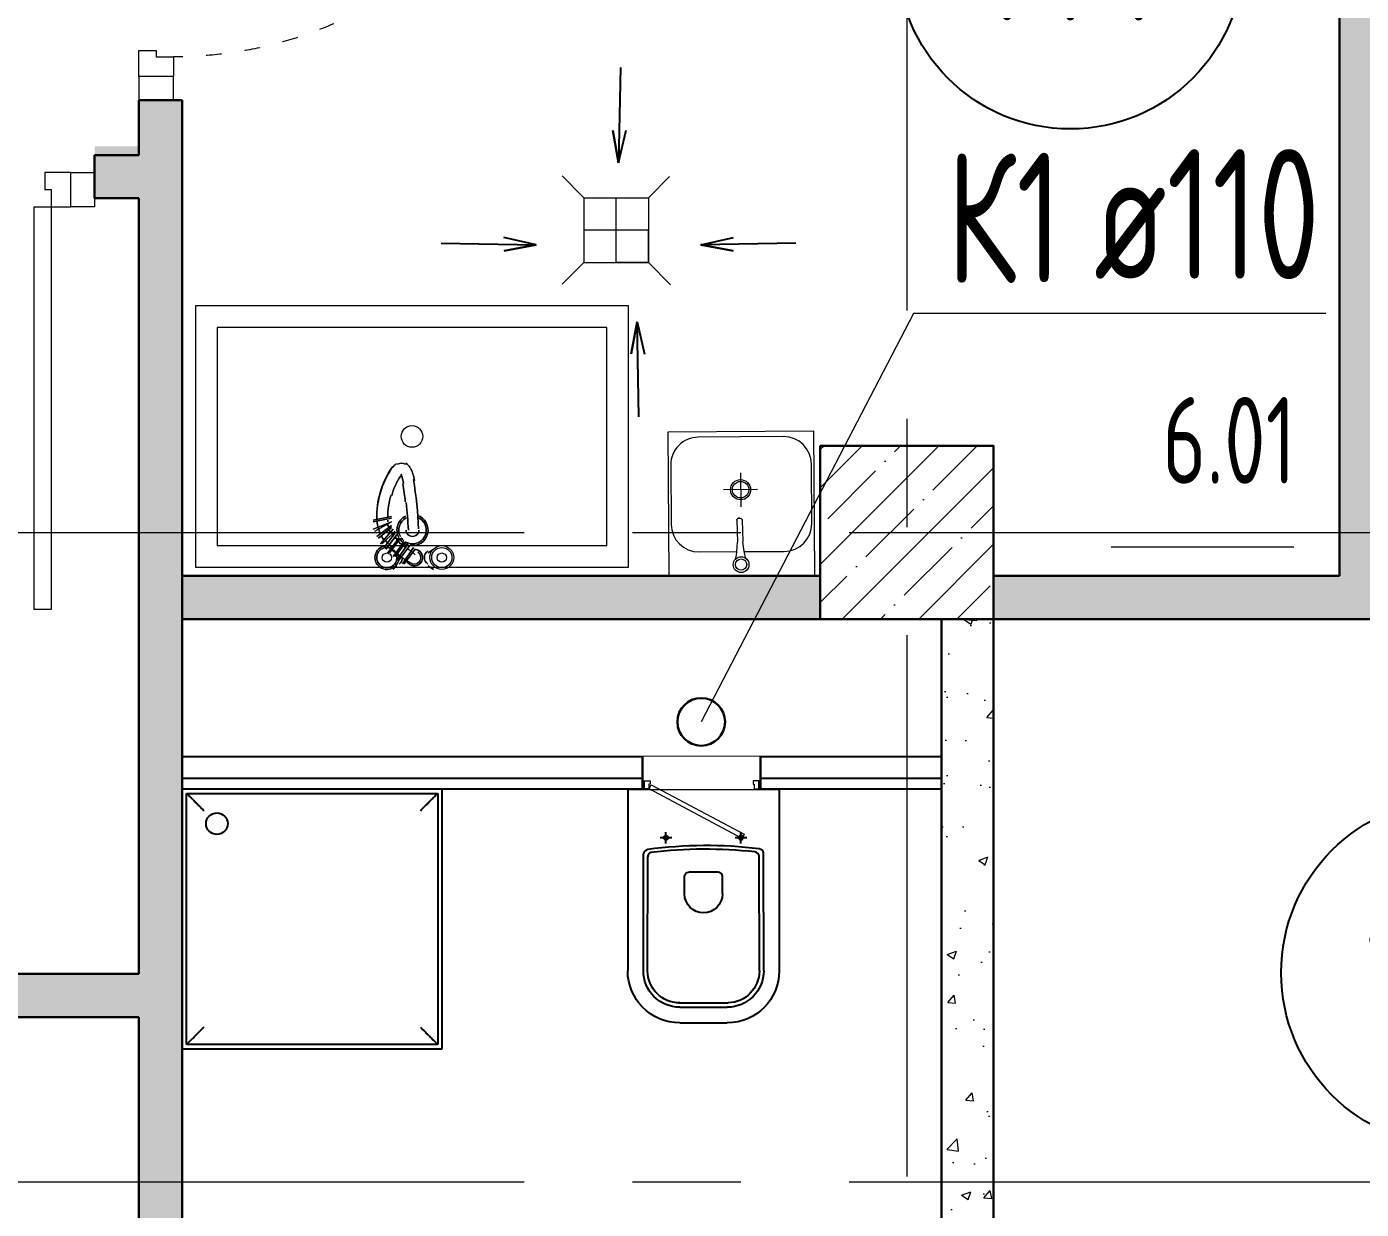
# Model space of a CAD drawing. Header units: millimetres. Extents: x -8689834 to 9419935, y 0 to 233063.
# Drawn here: x -208267 to -205184, y 99037 to 101769 of the extents above; entities that cross this region are included whole.
import ezdxf
from ezdxf import colors
from ezdxf.entities.mleader import LeaderData, LeaderLine
from ezdxf.enums import TextEntityAlignment as Align
from ezdxf.math import Vec2, Vec3

# ---------------------------------------------------------------- set-up
doc = ezdxf.new("R2010")
doc.units = ezdxf.units.MM
doc.header["$MEASUREMENT"] = 0
doc.linetypes.add('ACAD_ISO03W100', pattern=[30, 12, -18])
doc.linetypes.add('CENTER', pattern=[2, 1.25, -0.25, 0.25, -0.25])
doc.layers.get('0').update_dxf_attribs({"color": 250, "lineweight": 9})
for name, color, linetype, lineweight in [('АР_Выноски АПР', 7, 'Continuous', 5), ('АР_Двери', 175, 'Continuous', 18), ('АР_Колонны', 250, 'Continuous', 30), ('АР_Колонны Штрих', 250, 'Continuous', 5), ('АР_Маркер экспликации', 239, 'Continuous', 13), ('АР_Номер помещения', 1, 'Continuous', 25), ('АР_Оси', 195, 'Continuous', 9), ('АР_Отметки', 250, 'Continuous', 15), ('АР_Перегородки газоблок', 165, 'Continuous', 30), ('АР_Перегородки газоблок_Штрих', 165, 'Continuous', 5), ('АР_Помещения_площадь', 19, 'Continuous', 9), ('ВК_канализация', 32, 'Continuous', 30), ('Задания на лючки', 32, 'Continuous', 15), ('ОТВ.ВК', 212, 'Continuous', 30), ('ТХ_пищеблок', 30, 'Continuous', 20)]:
    doc.layers.add(name, color=color, linetype=linetype, lineweight=lineweight)
doc.layers.add('ТХ_ВК_трапы', color=5, linetype='Continuous')
doc.layers.add('ТХ_сантехника', color=253, linetype='Continuous')
doc.styles.add('ISOCPEUR', font='isocpeur.ttf', dxfattribs={"width": 0.7})
doc.styles.get("Standard").update_dxf_attribs({"font": 'isocpeur.ttf', "width": 0.7})
pattern_1 = [(50, (0, 0), (215.17805, -18.82564), [22.5, -247.5]), (355, (0, 0), (-41.6254, 225.65764), [18, -198]), (100.45144, (17.93, -1.57), (173.55265, 206.832), [19.12206, -210.34263]), (46.1842, (0, 60), (320.1724, -49.65578), [33.75, -371.25]), (96.63564, (26.68, 55.86), (280.3986, 292.2356), [28.6831, -315.51413]), (351.18416, (0, 60), (280.3986, 292.2356), [27, -297]), (21, (30, 45), (179.07212, -120.78567), [22.5, -247.5]), (326, (30, 45), (72.9946, 217.54501), [18, -198]), (71.45144, (44.92, 34.93), (252.06671, 96.75935), [19.12206, -210.34263]), (37.5, (0, 0), (3.647957, 99.868156), [0, -195.6, 0, -201, 0, -198.75]), (7.5, (0, 0), (78.92086, 118.323514), [0, -114.6, 0, -191.1, 0, -75.75]), (327.5, (-66.9, 0), (160.14673, -6.766462), [0, -75, 0, -234, 0, -310.5]), (317.5, (-96.9, 0), (174.95585, 30.031495), [0, -97.5, 0, -155.4, 0, -220.5])]

# ---------------------------------------------------------------- blocks, each defined once
blk = doc.blocks.new('*U752')
blk.add_lwpolyline([(-100, 80), (-100, 1010), (-140, 1010), (-140, 80)], close=True)
for points in [[(-1130, 0), (-1130, 80), (-1075, 80), (-1075, 0), (-1130, 0)], [(-1075, 80), (-1075, 0), (-1015, 0), (-1015, 40), (-1030, 40), (-1030, 80), (-1075, 80)], [(-55, 80), (-55, 0), (-115, 0), (-115, 40), (-100, 40), (-100, 80), (-55, 80)], [(0, 0), (0, 80), (-55, 80), (-55, 0), (0, 0)]]:
    blk.add_lwpolyline(points)
at = {"linetype": 'ACAD_ISO03W100', "ltscale": 3}
blk.add_arc((-100, 80), 930, 90, 180, dxfattribs=at)
blk = doc.blocks.new('*U57')
at = {"layer": 'АР_Номер помещения', "color": 7}
blk.add_circle((-7692.3, 3171.3), 400, dxfattribs=at)
at = {"layer": 'АР_Помещения_площадь', "color": 7}
blk.add_line((-7176, 1805.6), (-7598.4, 1805.6), dxfattribs=at)
at = {"color": 7, "style": 'ISOCPEUR', "width": 0.7, "flags": 1}
blk.add_attdef('КАТЕГОРИЯ', (-499.2, -2092.2), '', height=250, dxfattribs=at)
at = {"layer": 'АР_Номер помещения', "color": 7, "style": 'ISOCPEUR', "width": 0.7}
blk.add_attdef('НОМЕР_ПОМЕЩЕНИЯ', text='', height=300, dxfattribs=at).set_placement((-7692.3, 3171.3), align=Align.MIDDLE_CENTER)
at = {"layer": 'АР_Помещения_площадь', "color": 7, "style": 'ISOCPEUR', "width": 0.7}
blk.add_attdef('ПЛОЩАДЬ_ПОМЕЩЕНИЯ', text='', height=200, dxfattribs=at).set_placement((-7171.2, 2052.1), align=Align.MIDDLE_RIGHT)
at = {"layer": 'АР_Помещения_площадь', "color": 7, "lineweight": 30, "width": 0.7, "flags": 104}
blk.add_attdef('ИМЯ_ПОМЕЩЕНИЯ', text='', height=100, dxfattribs=at).set_placement((157.6, 1217.1), align=Align.MIDDLE_CENTER)
blk = doc.blocks.new('*U61')
at = {"layer": 'АР_Номер помещения', "color": 7}
blk.add_circle((-4517.1, 4809.9), 400, dxfattribs=at)
at = {"layer": 'АР_Помещения_площадь', "color": 7}
blk.add_line((-2879.5, 4390.8), (-3301.8, 4390.8), dxfattribs=at)
at = {"color": 7, "style": 'ISOCPEUR', "width": 0.7, "flags": 1}
blk.add_attdef('КАТЕГОРИЯ', (-499.2, -2092.2), '', height=250, dxfattribs=at)
at = {"layer": 'АР_Номер помещения', "color": 7, "style": 'ISOCPEUR', "width": 0.7}
blk.add_attdef('НОМЕР_ПОМЕЩЕНИЯ', text='', height=300, dxfattribs=at).set_placement((-4517.1, 4809.9), align=Align.MIDDLE_CENTER)
at = {"layer": 'АР_Помещения_площадь', "color": 7, "style": 'ISOCPEUR', "width": 0.7}
blk.add_attdef('ПЛОЩАДЬ_ПОМЕЩЕНИЯ', text='', height=200, dxfattribs=at).set_placement((-2874.6, 4637.4), align=Align.MIDDLE_RIGHT)
at = {"layer": 'АР_Помещения_площадь', "color": 7, "lineweight": 30, "width": 0.7, "flags": 104}
blk.add_attdef('ИМЯ_ПОМЕЩЕНИЯ', text='', height=100, dxfattribs=at).set_placement((157.6, 1217.1), align=Align.MIDDLE_CENTER)
blk = doc.blocks.new('Из_буфера30949')
for p, q in [((-600, 0), (-600, 600)), ((-600, 600), (0, 600)), ((-590, 590), (-590, 10)), ((-10, 590), (-590, 590)), ((-10, 10), (-10, 590)), ((0, 600), (0, 0)), ((0, 0), (-600, 0)), ((-590, 10), (-10, 10))]:
    blk.add_line(p, q)
for start, end in [(90, 270), (270, 90)]:
    blk.add_arc((-80, 80), 25, start, end)
for points, knots in [([(-550, 550), (-553.5, 553.6), (-558.7, 558.7), (-565.4, 565.3), (-569.3, 569.3), (-572.2, 572.2), (-575.1, 575.1), (-577.7, 577.7), (-580.1, 580.1), (-582.3, 582.3), (-584.7, 584.7), (-587.1, 587.1), (-589.3, 589.3), (-590, 590), (-590, 590)], [0, 0, 0, 0, 0.166667, 0.25, 0.333333, 0.375, 0.416667, 0.5, 0.541667, 0.583333, 0.666667, 0.75, 0.833333, 1, 1, 1, 1]), ([(-50, 550), (-46.4, 553.5), (-41.3, 558.7), (-34.7, 565.4), (-30.7, 569.3), (-27.8, 572.2), (-24.9, 575.1), (-22.3, 577.7), (-19.9, 580.1), (-17.7, 582.3), (-15.3, 584.7), (-12.9, 587.1), (-10.7, 589.3), (-10, 590), (-10, 590)], [0, 0, 0, 0, 0.166667, 0.25, 0.333333, 0.375, 0.416667, 0.5, 0.541667, 0.583333, 0.666667, 0.75, 0.833333, 1, 1, 1, 1]), ([(-550, 50), (-553.6, 46.5), (-558.7, 41.3), (-565.3, 34.6), (-569.3, 30.7), (-572.2, 27.8), (-575.1, 24.9), (-577.7, 22.3), (-580.1, 19.9), (-582.3, 17.7), (-584.7, 15.3), (-587.1, 12.9), (-589.3, 10.7), (-590, 10), (-590, 10)], [0, 0, 0, 0, 0.166667, 0.25, 0.333333, 0.375, 0.416667, 0.5, 0.541667, 0.583333, 0.666667, 0.75, 0.833333, 1, 1, 1, 1]), ([(-10, 10), (-10, 10), (-10.7, 10.7), (-12.9, 12.9), (-15.3, 15.3), (-17.7, 17.7), (-19.9, 19.9), (-22.3, 22.3), (-24.9, 24.9), (-27.8, 27.8), (-30.7, 30.7), (-34.6, 34.7), (-41.3, 41.3), (-46.5, 46.4), (-50, 50)], [-1, -1, -1, -1, -0.833333, -0.75, -0.666667, -0.583333, -0.541667, -0.5, -0.416667, -0.375, -0.333333, -0.25, -0.166667, 0, 0, 0, 0])]:
    blk.add_open_spline(points, degree=3, knots=knots)
blk = doc.blocks.new('унитаз поликлиники')
for p, q in [((0, 175), (0, -175)), ((0, 175), (420, 175)), ((420, 138.7), (149.6, 138.7)), ((420, 129), (156.8, 128.7)), ((112.4, 73.1), (112.4, 100.2)), ((125.6, 86.7), (99.5, 86.7)), ((191.9, -33.7), (191.9, 33.7)), ((242.4, 43.7), (201.9, 43.7)), ((494, 57.1), (494, -57.1)), ((504, 55), (504, -55)), ((540, 55), (540, -55)), ((242.4, -43.7), (201.9, -43.7)), ((125.5, -86.5), (99.4, -86.5)), ((112.3, -73), (112.3, -100.1)), ((420, -139), (147.9, -138.7)), ((420, -129), (155.2, -128.7)), ((0, -175), (420, -175))]:
    blk.add_line(p, q)
for centre, radius, start, end in [((420, 55), 120, 0, 90), ((420.5, 55.2), 83.5, 359.8619, 90.3335), ((420, 55), 74, 0, 90), ((242.4, 0), 43.7, 270, 90), ((420, -55), 120, 270, 0), ((420, -55), 84, 270, 0), ((420, -55), 74, 270, 358.4018)]:
    blk.add_arc(centre, radius, start, end)
at = {"extrusion": (0, 0, -1)}
for centre, major_axis, ratio, start_param, end_param in [((1158.1, 0), (-731, -726.4), 0.993775, 0.659849, 0.910919), ((149.5, 127.3), (-5.6, -10.5), 0.821373, 1.269211, 2.570669), ((154.4, 119.8), (-5.61, -7.72), 0.798093, 1.232924, 2.686723), ((984.1, 0), (-23.4, -941.4), 0.89728, 1.422258, 1.677847), ((112.4, 86.8), (3.55, 3.55), 1, 5.504025, 11.78721), ((201.9, -33.5), (4.12, -9.49), 0.964797, 0.42926, 1.943413), ((155.2, -117.5), (5.3, -10.4), 0.842984, 0.549902, 1.8819), ((147.9, -127.5), (5.4, -10.4), 0.836443, 0.56114, 1.877577)]:
    blk.add_ellipse(centre, major_axis=major_axis, ratio=ratio, start_param=start_param, end_param=end_param, dxfattribs=at)
for centre, major_axis, ratio, start_param, end_param in [((201.9, 33.5), (4.12, 9.49), 0.964797, 0.42926, 1.943413), ((112.3, -86.6), (3.54, -3.55), 1, 5.504025, 11.78721)]:
    blk.add_ellipse(centre, major_axis=major_axis, ratio=ratio, start_param=start_param, end_param=end_param)
blk = doc.blocks.new('_DotSmall')
at = {"color": 0, "linetype": 'ByBlock', "const_width": 0.5}
blk.add_lwpolyline([(-0.0625, 0, 1), (0.0625, 0, 1)], format="xyb", close=True, dxfattribs=at)
blk = doc.blocks.new('*U2032')
at = {"color": 7}
blk.add_wipeout([(-565, 60), (445, 60), (445, -216), (-565, -216)], dxfattribs=at)
for p, q in [((-530, 60), (-565, 60)), ((-550, 60), (-550, -10)), ((-550, -10), (-550, 60)), ((-510, 60), (-530, 60)), ((-510, 20), (-510, 60)), ((-500, 20), (-510, 20)), ((-500, -10), (-500, 20)), ((380, -10), (380, 20)), ((380, 20), (390, 20)), ((390, 20), (390, 60)), ((390, 60), (410, 60)), ((410, 60), (445, 60)), ((430, 60), (430, -10)), ((430, -10), (430, 60)), ((-565, -10), (-530, -10)), ((-530, -10), (-500, -10)), ((410, -10), (380, -10)), ((445, -10), (410, -10))]:
    blk.add_line(p, q)
at = {"lineweight": 30}
for p, q in [((-565, 60), (-565, -216)), ((445, 60), (445, -216))]:
    blk.add_line(p, q, dxfattribs=at)
blk.add_lwpolyline([(389, 60), (370, 25), (-424, 448), (-406, 483)], close=True)
blk = doc.blocks.new('Трап ТХ')
at = {"layer": 'ТХ_ВК_трапы', "color": 5, "lineweight": 0}
for p, q in [((305243.2, -196674.3), (305292.9, -196724.5)), ((305491.2, -196675.5), (305442.2, -196724.5)), ((305292.9, -196724.5), (305292.9, -196874.5)), ((305292.9, -196724.5), (305442.2, -196724.5)), ((305367.6, -196874.5), (305367.6, -196724.5)), ((305442.2, -196724.5), (305442.2, -196874.5)), ((305442.2, -196799.5), (305292.9, -196799.5)), ((305442.2, -196874.5), (305442.2, -196799.5)), ((305243.2, -196924.3), (305292.9, -196874.5)), ((305292.9, -196874.5), (305442.2, -196874.5)), ((305442.2, -196874.5), (305367.6, -196874.5)), ((305493.2, -196925.5), (305442.2, -196874.5))]:
    blk.add_line(p, q, dxfattribs=at)

msp = doc.modelspace()

# ---------------------------------------------------------------- hatches: boundary and pattern name
at = {"layer": 'АР_Колонны Штрих', "ltscale": 100}
h = msp.add_hatch(dxfattribs=at)
h.set_pattern_fill('ANSI35', color=256, scale=500)
h.set_pattern_definition([(45, (-1163486.01, 140672.16), (-88.388348, 88.388348), []), (45, (-1163397.63, 140672.16), (-88.388348, 88.388348), [156.25, -31.25, 0, -31.25])])
h.paths.add_polyline_path([(-206033.915, 100800.682), (-206433.915, 100800.682), (-206433.915, 100400.682), (-206033.915, 100400.682)])
at = {"layer": 'АР_Перегородки газоблок_Штрих', "ltscale": 100}
h = msp.add_hatch(dxfattribs=at)
h.set_pattern_fill('AR-CONC', color=256, scale=30)
h.set_pattern_definition(pattern_1)
h.paths.add_polyline_path([(-204369.883, 104807.722), (-204613.097, 104807.722), (-206233.915, 104807.722), (-206233.915, 104707.722), (-205234.389, 104707.722), (-205234.386, 103398.13), (-205134.386, 103397.071), (-205134.389, 104707.722), (-204369.883, 104707.722)])
h.paths.add_polyline_path([(-206233.915, 104807.722), (-208007.679, 104807.722), (-208007.649, 104477.317), (-207907.649, 104477.326), (-207907.67, 104707.722), (-206233.915, 104707.722)])
h.paths.add_polyline_path([(-206233.915, 102892.192), (-207907.677, 102892.192), (-207907.679, 103347.318), (-208007.679, 103347.317), (-208007.676, 102729.027), (-207907.676, 102729.027), (-207907.676, 102792.192), (-206233.915, 102792.192)])
h.paths.add_polyline_path([(-205134.386, 103397.071), (-205234.386, 103398.13), (-205234.385, 102892.192), (-206233.915, 102892.192), (-206233.915, 102792.192), (-205234.385, 102792.192), (-205234.379, 100500.682), (-205134.379, 100500.682)])
h = msp.add_hatch(dxfattribs=at)
h.set_pattern_fill('AR-CONC', color=256, scale=30)
h.set_pattern_definition(pattern_1)
h.paths.add_polyline_path([(-207907.67, 101599.027), (-208007.649, 101599.027), (-208007.669, 101492.432), (-208110.017, 101492.432), (-208110.017, 101372.432), (-208007.668, 101372.432), (-208007.658, 99580.682), (-211914.023, 99580.682), (-211914.049, 99480.682), (-208007.55, 99480.682), (-208007.649, 97939.708), (-207907.649, 97939.709), (-207907.662, 100400.682), (-206433.915, 100400.682), (-206433.915, 100500.682), (-207907.662, 100500.682)])
h = msp.add_hatch(dxfattribs=at)
h.set_pattern_fill('AR-CONC', color=256, scale=30)
h.set_pattern_definition(pattern_1)
h.paths.add_polyline_path([(-200433.915, 100500.682), (-203233.822, 100500.682), (-203233.915, 99100.682), (-203168.065, 99104.535), (-203168.076, 100400.682), (-200433.915, 100400.682)])
h.paths.add_polyline_path([(-203233.822, 100500.682), (-206033.915, 100500.682), (-206033.915, 100400.682), (-203268.076, 100400.682), (-203268.042, 99800.682), (-203268.043, 99100.682), (-203233.915, 99100.682)])
h.paths.add_polyline_path([(-203168.065, 99100.682), (-203268.054, 99100.682), (-203268.044, 96390.682), (-204900.884, 96390.655), (-204900.918, 96270.655), (-203063.984, 96270.682), (-203063.984, 96350.682), (-203063.882, 96390.682), (-203168.044, 96390.682)])
h = msp.add_hatch(dxfattribs=at)
h.set_pattern_fill('AR-CONC', color=256, scale=30)
h.set_pattern_definition(pattern_1)
h.paths.add_polyline_path([(-206033.915, 100400.682), (-206153.916, 100400.682), (-206033.915, 100400.682), (-206033.915, 100400.682), (-206153.916, 100400.682), (-206152.181, 96390.674), (-207889.354, 96390.705), (-207907.65, 96352.109), (-207907.679, 96809.491), (-208007.679, 96809.485), (-208007.65, 96390.682), (-208265.416, 96390.678), (-208265.416, 96270.687), (-206033.885, 96270.691)])

# ---------------------------------------------------------------- linework, layer by layer
at = {"layer": 'АР_Колонны', "ltscale": 100}
msp.add_lwpolyline([(-206433.915, 100800.682), (-206033.915, 100800.682), (-206033.915, 100400.682), (-206433.915, 100400.682)], close=True, dxfattribs=at)
at = {"layer": 'АР_Оси', "linetype": 'CENTER', "ltscale": 1000}
for p, q in [((-206233.915, 134363.151), (-206233.915, 78630.803)), ((-224367.609, 100600.682), (-141189.207, 100600.682)), ((-224367.609, 99100.682), (-141189.207, 99100.682))]:
    msp.add_line(p, q, dxfattribs=at)
at = {"layer": 'АР_Перегородки газоблок', "ltscale": 100}
msp.add_line((-208007.669, 101599.027), (-207907.67, 101599.027), dxfattribs=at)
for points in [[(-205234.379, 100500.682), (-205234.385, 102792.192)], [(-208007.669, 101472.432), (-208007.669, 101599.027)], [(-207907.669, 101328.239), (-207907.67, 101599.027)], [(-208110.017, 101372.432), (-208110.017, 101472.432)], [(-208110.017, 101472.432), (-208007.669, 101472.432)], [(-208110.017, 101372.432), (-208007.668, 101372.432)], [(-208007.658, 99580.682), (-208007.668, 101372.432)], [(-207907.658, 99452.383), (-207907.668, 101372.432)], [(-206433.915, 100500.682), (-207907.662, 100500.682)], [(-206033.915, 100500.682), (-205234.379, 100500.682)], [(-206433.915, 100400.682), (-207907.662, 100400.682)], [(-206153.885, 96390.696), (-206153.916, 100400.682)], [(-206033.916, 100400.682), (-206033.885, 96270.7)], [(-206033.915, 100400.682), (-203268.075, 100400.682)], [(-211914.036, 99580.682), (-208007.658, 99580.682)], [(-211914.036, 99480.682), (-208007.657, 99480.682)], [(-208007.649, 97939.708), (-208007.649, 99480.682)], [(-207907.649, 97939.708), (-207907.649, 99480.682)]]:
    msp.add_lwpolyline(points, dxfattribs=at)
at = {"layer": 'АР_Перегородки газоблок', "color": 0, "lineweight": 25, "ltscale": 100}
for points in [[(-207907.673, 100082.953), (-206153.913, 100082.978)], [(-207907.672, 100032.953), (-206153.913, 100032.967)], [(-206153.913, 100007.967), (-207907.676, 100007.953)]]:
    msp.add_lwpolyline(points, dxfattribs=at)
at = {"layer": 'ВК_канализация', "color": 18, "lineweight": 13, "ltscale": 500, "true_color": 0x000000}
msp.add_lwpolyline([(-205266.252, 101106.461), (-206218.791, 101106.461), (-206708.964, 100162.969)], dxfattribs=at)
at = {"layer": 'ОТВ.ВК', "ltscale": 500}
msp.add_circle((-206708.964, 100162.969), 55, dxfattribs=at)
at = {"layer": 'ТХ_ВК_трапы', "ltscale": 100}
for p, q in [((-206895.585, 101674.249), (-206899.773, 101454.755)), ((-206899.773, 101454.755), (-206913.179, 101529.083)), ((-206913.179, 101529.083), (-206899.773, 101454.755)), ((-206899.773, 101454.755), (-206882.169, 101529.838)), ((-207309.358, 101268.852), (-207089.864, 101264.663)), ((-207089.864, 101264.663), (-207164.947, 101282.267)), ((-207089.864, 101264.663), (-207164.192, 101251.257)), ((-207164.192, 101251.257), (-207089.864, 101264.663)), ((-206709.681, 101264.663), (-206634.599, 101282.267)), ((-206490.188, 101268.852), (-206709.681, 101264.663)), ((-206709.681, 101264.663), (-206635.354, 101251.257)), ((-206635.354, 101251.257), (-206709.681, 101264.663)), ((-206857.263, 101087.367), (-206870.669, 101013.04)), ((-206870.669, 101013.04), (-206857.263, 101087.367)), ((-206853.075, 100867.874), (-206857.263, 101087.367)), ((-206857.263, 101087.367), (-206839.659, 101012.285))]:
    msp.add_line(p, q, dxfattribs=at)
at = {"layer": 'ТХ_пищеблок', "color": 132}
for p, q in [((-206448.908, 100834.424), (-206785.901, 100832.205)), ((-206785.901, 100832.205), (-206783.715, 100500.212)), ((-206446.722, 100502.431), (-206448.908, 100834.424)), ((-206518.828, 100821.964), (-206715.823, 100820.666)), ((-206779.401, 100756.246), (-206778.499, 100619.249)), ((-206618.338, 100738.17), (-206617.741, 100659.861)), ((-206453.506, 100621.389), (-206454.408, 100758.386)), ((-206579.355, 100699.646), (-206657.667, 100699.05)), ((-206627.068, 100628.848), (-206626.811, 100629.821)), ((-206627.068, 100628.848), (-206626.811, 100629.821)), ((-206627.068, 100628.848), (-206625.407, 100578.469)), ((-206627.068, 100628.848), (-206625.407, 100578.469)), ((-206626.811, 100629.821), (-206626.368, 100630.741)), ((-206626.373, 100630.741), (-206625.727, 100631.622)), ((-206625.727, 100631.622), (-206624.961, 100632.351)), ((-206625.727, 100631.622), (-206624.961, 100632.351)), ((-206624.961, 100632.351), (-206624.065, 100632.952)), ((-206624.961, 100632.351), (-206624.065, 100632.952)), ((-206624.234, 100633.083), (-206623.705, 100633.438)), ((-206624.065, 100632.953), (-206623.047, 100633.417)), ((-206624.065, 100632.953), (-206623.047, 100633.417)), ((-206623.705, 100633.438), (-206622.943, 100633.785)), ((-206623.431, 100633.449), (-206622.369, 100633.741)), ((-206623.431, 100633.449), (-206622.369, 100633.741)), ((-206622.943, 100633.785), (-206622.125, 100634.01)), ((-206622.369, 100633.741), (-206621.268, 100633.865)), ((-206622.369, 100633.741), (-206621.268, 100633.865)), ((-206622.125, 100634.01), (-206621.277, 100634.106)), ((-206621.277, 100634.106), (-206620.424, 100634.07)), ((-206621.268, 100633.865), (-206620.162, 100633.819)), ((-206621.268, 100633.865), (-206620.162, 100633.819)), ((-206620.424, 100634.07), (-206619.593, 100633.903)), ((-206620.162, 100633.819), (-206619.082, 100633.602)), ((-206620.162, 100633.819), (-206619.082, 100633.602)), ((-206619.593, 100633.903), (-206618.808, 100633.61)), ((-206618.808, 100633.61), (-206618.255, 100633.293)), ((-206618.699, 100633.569), (-206617.651, 100633.179)), ((-206618.699, 100633.569), (-206617.651, 100633.179)), ((-206617.651, 100633.178), (-206616.715, 100632.641)), ((-206617.651, 100633.178), (-206616.715, 100632.641)), ((-206616.715, 100632.641), (-206615.9, 100631.968)), ((-206616.715, 100632.641), (-206615.9, 100631.968)), ((-206615.9, 100631.968), (-206615.193, 100631.134)), ((-206615.198, 100631.134), (-206614.691, 100630.247)), ((-206615.198, 100631.134), (-206614.691, 100630.247)), ((-206614.691, 100630.247), (-206614.366, 100629.294)), ((-206614.691, 100630.247), (-206614.366, 100629.294)), ((-206614.366, 100629.294), (-206612.618, 100579.918)), ((-206714.079, 100555.672), (-206626.794, 100556.247)), ((-206627.648, 100548.122), (-206626.801, 100556.138)), ((-206626.805, 100556.061), (-206625.887, 100567.056)), ((-206625.887, 100567.056), (-206625.407, 100578.469)), ((-206612.632, 100579.978), (-206612.618, 100579.918)), ((-206612.618, 100579.918), (-206612.485, 100578.926)), ((-206612.618, 100579.918), (-206612.485, 100578.926)), ((-206611.204, 100567.572), (-206612.485, 100578.923)), ((-206609.839, 100557.262), (-206611.204, 100567.572)), ((-206608.441, 100549.401), (-206609.849, 100557.338)), ((-206609.676, 100556.36), (-206517.083, 100556.969)), ((-206630.018, 100538.914), (-206628.705, 100542.314)), ((-206628.731, 100542.171), (-206627.648, 100548.122)), ((-206606.943, 100543.542), (-206608.441, 100549.401)), ((-206605.43, 100540.383), (-206606.979, 100543.682)), ((-206605.43, 100540.383), (-206606.979, 100543.682)), ((-206783.715, 100500.212), (-206446.722, 100502.431))]:
    msp.add_line(p, q, dxfattribs=at)
at = {"layer": 'ТХ_пищеблок', "color": 132, "lineweight": 0, "elevation": -38.248}
for points in [[(-207877.306, 101124.202), (-207877.306, 100520.682), (-206876.735, 100520.682), (-206876.735, 101124.202)], [(-207827.306, 101074.202), (-207827.306, 100570.682), (-206926.735, 100570.682), (-206926.735, 101074.202)], [(-207424.448, 100637.791), (-207466.76, 100629.329)], [(-207466.76, 100625.098), (-207424.448, 100633.56)], [(-207424.448, 100625.098), (-207466.76, 100608.173), (-207424.448, 100625.098), (-207462.529, 100603.942)], [(-207424.448, 100616.635), (-207458.298, 100591.248)], [(-207432.911, 100629.329), (-207432.911, 100625.098)], [(-207432.911, 100620.867), (-207432.911, 100616.635), (-207428.68, 100612.404), (-207432.911, 100616.635)], [(-207454.067, 100587.017), (-207424.448, 100612.404)], [(-207420.217, 100608.173), (-207449.836, 100574.324)], [(-207445.604, 100574.324), (-207415.986, 100603.942)], [(-207415.986, 100599.711), (-207441.373, 100565.861)], [(-207437.142, 100561.63), (-207411.755, 100595.479)], [(-207407.524, 100587.017), (-207432.911, 100553.168)], [(-207428.68, 100608.173), (-207428.68, 100603.942), (-207424.448, 100599.711), (-207420.217, 100595.479), (-207420.217, 100591.248), (-207420.217, 100595.479), (-207424.448, 100599.711), (-207428.68, 100603.942)], [(-207428.68, 100553.168), (-207403.292, 100587.017)], [(-207415.986, 100587.017), (-207411.755, 100587.017), (-207411.755, 100582.786), (-207411.755, 100587.017)], [(-207394.83, 100578.555), (-207420.217, 100544.705)], [(-207415.986, 100544.705), (-207390.599, 100578.555)], [(-207386.368, 100574.324), (-207411.755, 100536.243)], [(-207407.524, 100578.555), (-207403.292, 100574.324), (-207399.061, 100574.324), (-207403.292, 100574.324)], [(-207407.524, 100536.243), (-207382.137, 100570.092)], [(-207399.061, 100570.092), (-207390.599, 100565.861)], [(-207373.674, 100565.861), (-207399.061, 100527.78)], [(-207394.83, 100527.78), (-207369.443, 100561.63)], [(-207377.905, 100557.399), (-207369.443, 100548.936), (-207377.905, 100557.399), (-207386.368, 100561.63)], [(-207339.825, 100553.168), (-207327.131, 100561.63)], [(-207411.755, 100523.549), (-207420.217, 100515.087)], [(-207339.825, 100523.549), (-207327.131, 100515.087)]]:
    msp.add_lwpolyline(points, close=True, dxfattribs=at)
for points in [[(-207424.527, 100749.101, -0.09840242), (-207412.705, 100759.404, 0.09840242), (-207423.975, 100748.007, 0.15388515), (-207458.265, 100632.132, -0.15388515), (-207424.527, 100749.101)], [(-207380.94, 100529.863, -0.01635872), (-207400.56, 100542.819, 0.01635872), (-207379.59, 100530.148, 1.00010927), (-207363.53, 100555.023, -1.00010927), (-207380.94, 100529.863)]]:
    msp.add_lwpolyline(points, format="xyb", dxfattribs=at)
for points in [[(-207391.771, 100758.01, 0.2632025), (-207410.52, 100758.044, -0.2632025)], [(-207381.45, 100750.73, 0.12844582), (-207391.105, 100760.715, -0.12844582)], [(-207370.961, 100720.684, 0.07679291), (-207380.735, 100749.397, -0.07679291)], [(-207402.907, 100731.195, 0.08656164), (-207423.848, 100685.612, -0.08656164)], [(-207396.45, 100713.902, 0.04864184), (-207402.204, 100734.905, -0.04864184)], [(-207392.611, 100671.324, 0.02168797), (-207398.256, 100713.014, -0.02168797)], [(-207361.845, 100608.58, 0.03015253), (-207373.654, 100722.979, -0.03015253)], [(-207425.355, 100686.632, 0.07349664), (-207432.912, 100635.862, -0.07349664)], [(-207385.386, 100606.057, 0.00853105), (-207390.239, 100669.665, -0.00853105)], [(-207458.132, 100630.176, 0.04370781), (-207455.796, 100614.495, -0.04370781)], [(-207391.831, 100638.247, 0.42310274), (-207407.478, 100589.077, -0.42310274)], [(-207390.623, 100634.112, 0.41377937), (-207403.868, 100591.271, -0.41377937)], [(-207392.659, 100579.179, 1.10870739), (-207364.777, 100635.835, -1.10870739)], [(-207381.762, 100570.592, 0.92184374), (-207364.153, 100640.077, -0.92184374)], [(-207454.828, 100610.791, 0.0388219), (-207449.954, 100597.62, -0.0388219)], [(-207448.256, 100594.129, 0.03044554), (-207442.663, 100584.685, -0.03044554)], [(-207405.22, 100585.385, 0.07123573), (-207398.228, 100577.95, -0.07123573)], [(-207402.133, 100588.364, 0.07580068), (-207395.674, 100581.324, -0.07580068)], [(-207390.599, 100606.057, 1.00004927), (-207360.981, 100606.057, -1.00004927)], [(-207433.88, 100570.069, 3.34951428), (-207409.37, 100552.499, -3.34951428)], [(-207437.585, 100565.72, 2.57340025), (-207412.21, 100547.18, -2.57340025)], [(-207438.079, 100582.63, 0.02104874), (-207431.487, 100574.456, -0.02104874)], [(-207422.78, 100562.379, 0.12112211), (-207433.348, 100565.802, -0.12112211)], [(-207428.955, 100571.66, 0.02007072), (-207421.8, 100564.585, -0.02007072)], [(-207421.751, 100559.057, 0.00686651), (-207414.33, 100553.082, -0.00686651)], [(-207413.656, 100551.804, 0.11157132), (-207419.688, 100560.091, -0.11157132)], [(-207395.002, 100575.654, 0.07149662), (-207385.64, 100571.468, -0.07149662)], [(-207389.356, 100535.822, 1.87914847), (-207371.141, 100561.618, -1.87914847)], [(-207388.443, 100533.79, 1.63957321), (-207368.911, 100561.456, -1.63957321)], [(-207340.599, 100557.875, 0.50296208), (-207340.599, 100527.311, -0.50296208)], [(-207411.321, 100550.751, 0.00687827), (-207403.625, 100545.017, -0.00687827)], [(-207406.749, 100527.304, 0.23260256), (-207399.063, 100542.249, -0.23260256)], [(-207390.494, 100540.593, 0.03991135), (-207389.941, 100537.622, -0.03991135)]]:
    msp.add_lwpolyline(points, format="xyb", close=True, dxfattribs=at)
for points in [[(-207466.76, 100629.329), (-207466.76, 100629.329)], [(-207466.76, 100629.329), (-207466.76, 100629.329)], [(-207424.448, 100633.56), (-207424.448, 100633.56)], [(-207424.448, 100633.56), (-207424.448, 100633.56)], [(-207424.448, 100625.098), (-207424.448, 100625.098)], [(-207424.448, 100625.098), (-207424.448, 100625.098)], [(-207424.448, 100616.635), (-207424.448, 100616.635)], [(-207424.448, 100616.635), (-207424.448, 100616.635)], [(-207462.529, 100608.173), (-207462.529, 100608.173)], [(-207462.529, 100608.173), (-207462.529, 100608.173)], [(-207458.298, 100587.017), (-207458.298, 100587.017)], [(-207458.298, 100587.017), (-207458.298, 100587.017)], [(-207420.217, 100603.942), (-207420.217, 100603.942)], [(-207420.217, 100603.942), (-207420.217, 100603.942)], [(-207411.755, 100595.479), (-207411.755, 100595.479)], [(-207411.755, 100595.479), (-207411.755, 100595.479)], [(-207403.292, 100587.017), (-207403.292, 100587.017)], [(-207403.292, 100587.017), (-207403.292, 100587.017)], [(-207449.836, 100574.324), (-207449.836, 100574.324)], [(-207449.836, 100574.324), (-207449.836, 100574.324)], [(-207441.373, 100561.63), (-207441.373, 100561.63)], [(-207441.373, 100561.63), (-207441.373, 100561.63)], [(-207428.68, 100553.168), (-207428.68, 100553.168)], [(-207428.68, 100553.168), (-207428.68, 100553.168)], [(-207394.83, 100578.555), (-207394.83, 100578.555)], [(-207394.83, 100578.555), (-207394.83, 100578.555)], [(-207382.137, 100570.092), (-207382.137, 100570.092)], [(-207382.137, 100570.092), (-207382.137, 100570.092)], [(-207373.674, 100561.63), (-207373.674, 100561.63)], [(-207373.674, 100561.63), (-207373.674, 100561.63)], [(-207420.217, 100544.705), (-207420.217, 100544.705)], [(-207420.217, 100544.705), (-207420.217, 100544.705)], [(-207407.524, 100536.243), (-207407.524, 100536.243)], [(-207407.524, 100536.243), (-207407.524, 100536.243)], [(-207399.061, 100527.78), (-207399.061, 100527.78)], [(-207399.061, 100527.78), (-207399.061, 100527.78)]]:
    msp.add_lwpolyline(points, dxfattribs=at)
at = {"layer": 'ТХ_пищеблок', "color": 132}
for centre, radius in [((-207377.02, 100822.442, -38.248), 25), ((-206616.883, 100526.312), 18.254), ((-206616.883, 100526.312), 13)]:
    msp.add_circle(centre, radius, dxfattribs=at)
at = {"layer": 'ТХ_пищеблок', "color": 132, "lineweight": 0}
for centre, radius in [((-207435.03, 100542.594, -38.248), 10.583), ((-207435.03, 100542.594, -38.248), 10.583), ((-207308.093, 100542.591, -38.248), 27.504), ((-207308.093, 100542.591, -38.248), 27.504), ((-207308.089, 100542.588, -38.248), 23.27), ((-207308.089, 100542.588, -38.248), 23.27), ((-207308.094, 100542.594, -38.248), 10.583), ((-207308.094, 100542.594, -38.248), 10.583)]:
    msp.add_circle(centre, radius, dxfattribs=at)
at = {"layer": 'ТХ_пищеблок', "color": 132}
for centre, start, end in [((-206715.402, 100756.668), 90.37727, 180.37727), ((-206518.406, 100757.965), 0.37727, 90.37727), ((-206714.5, 100619.671), 180.37727, 270.37727), ((-206517.504, 100620.968), 270.37727, 0.37727)]:
    msp.add_arc(centre, 64, start, end, dxfattribs=at)
for major_axis in [(16.56, -16.343), (13.555, -13.377)]:
    msp.add_ellipse((-206618.042, 100699.352), major_axis=major_axis, ratio=1, start_param=4.71238898, end_param=10.99557429, dxfattribs=at)

# ---------------------------------------------------------------- block references
at = {"layer": 'АР_Двери', "xscale": -1}
for p, rotation in [((-208007.649, 102729.018), 270), ((-208110.017, 101432.432), 180)]:
    msp.add_blockref('*U752', p, dxfattribs=dict(at, rotation=rotation))
at = {"layer": 'АР_Маркер экспликации', "color": 7}
ref = msp.add_blockref('*U57', (-198164.096, 98761.332), dxfattribs=at)
ref.add_attrib('НОМЕР_ПОМЕЩЕНИЯ', '144', dxfattribs={"layer": 'АР_Номер помещения', "color": 7, "height": 300, "style": 'ISOCPEUR', "width": 0.7}).set_placement((-205856.442, 101932.587), align=Align.MIDDLE_CENTER)
ref.add_attrib('ПЛОЩАДЬ_ПОМЕЩЕНИЯ', '6.01', dxfattribs={"layer": 'АР_Помещения_площадь', "color": 7, "height": 200, "style": 'ISOCPEUR', "width": 0.7}).set_placement((-205335.251, 100813.407), align=Align.MIDDLE_RIGHT)
ref = msp.add_blockref('*U61', (-200452.374, 94773.737), dxfattribs=at)
ref.add_attrib('НОМЕР_ПОМЕЩЕНИЯ', '139', dxfattribs={"layer": 'АР_Номер помещения', "color": 7, "height": 300, "style": 'ISOCPEUR', "width": 0.7}).set_placement((-204969.457, 99583.616), align=Align.MIDDLE_CENTER)
ref.add_attrib('ПЛОЩАДЬ_ПОМЕЩЕНИЯ', '6.84', dxfattribs={"layer": 'АР_Помещения_площадь', "color": 7, "height": 200, "style": 'ISOCPEUR', "width": 0.7}).set_placement((-203326.956, 99411.088), align=Align.MIDDLE_RIGHT)
at = {"layer": 'ТХ_ВК_трапы', "color": 2}
msp.add_blockref('Трап ТХ', (-512273.194, 298098.414), dxfattribs=at)
at = {"layer": 'ТХ_сантехника', "ltscale": 75, "xscale": -1, "rotation": 270}
msp.add_blockref('Из_буфера30949', (-207907.661, 100007.953), dxfattribs=at)
at = {"layer": 'ТХ_сантехника', "xscale": -1, "rotation": 89.99999999999993}
msp.add_blockref('унитаз поликлиники', (-206703.711, 100007.963), dxfattribs=at)

# ---------------------------------------------------------------- texts
at = {"layer": 'ВК_канализация', "color": 18, "lineweight": 9, "ltscale": 100, "true_color": 0x000000, "insert": (-206142.206, 101327.255), "char_height": 300, "width": 7500, "attachment_point": 4, "style": 'ISOCPEUR'}
msp.add_mtext('К1', dxfattribs=at)
at = {"layer": 'ВК_канализация', "color": 18, "ltscale": 100, "true_color": 0x000000, "insert": (-205801.757, 101336.008), "char_height": 300, "width": 7500, "attachment_point": 4, "style": 'ISOCPEUR'}
msp.add_mtext('\\pxi-1,l1,t1,5;ø110', dxfattribs=at)
at = {"layer": 'ОТВ.ВК', "ltscale": 100, "insert": (-206142.206, 101327.255), "char_height": 300, "width": 5891.51019, "attachment_point": 4, "style": 'ISOCPEUR'}
msp.add_mtext('К1', dxfattribs=at)

# ---------------------------------------------------------------- leaders
at = {"layer": 'АР_Выноски АПР'}
ml = msp.add_multileader_mtext('Standard', dxfattribs=at)
ml.set_content('\\A1;Поддон 600х600 в \\Pстроительном исполнении', color=256, style='ISOCPEUR')
ml.set_leader_properties()
ml.build(insert=Vec2(0, 0))
ml.multileader.update_dxf_attribs({"text_left_attachment_type": 6, "text_right_attachment_type": 6, "dogleg_length": 100, "arrow_head_size": 250})
ctx = ml.context
ctx.base_point, ctx.char_height, ctx.arrow_head_size, ctx.landing_gap_size, ctx.plane_origin = Vec3(-203303.35, 101913.813), 250, 250, 25, Vec3(-227458.064, 103446.577)
ctx.left_attachment, ctx.right_attachment = 6, 6
notes = []
notes.append((ctx, [(1, (1, 1, 0), (-203361.85, 101913.813), (1, 0), 58.5, [(0, [(-205345.636, 103141.231), (-203663.855, 100289.431)], 0, [])])]))
ctx.mtext.insert, ctx.mtext.defined_height, ctx.mtext.flow_direction = Vec3(-203278.35, 102238.813), 3.979039320256561e-13, 5
at = {"layer": 'АР_Отметки'}
ml = msp.add_multileader_mtext('Standard', dxfattribs=at)
ml.set_content('{\\W0.8;-2,730}', color=256, style='ISOCPEUR')
ml.set_leader_properties(color=256, linetype='Continuous', lineweight=-1)
ml.set_arrow_properties(name='DOTSMALL')
ml.build(insert=Vec2(0, 0))
ml.multileader.update_dxf_attribs({"has_text_frame": 1, "text_left_attachment_type": 4, "text_right_attachment_type": 4, "dogleg_length": 100, "arrow_head_size": 180})
ctx = ml.context
ctx.base_point, ctx.char_height, ctx.arrow_head_size, ctx.landing_gap_size, ctx.plane_origin = Vec3(-314791.321, 121809.018, 0), 250, 180, 50, Vec3(-319449.83, 117956.711, 0)
ctx.left_attachment, ctx.right_attachment = 4, 4
notes.append((ctx, [(0, (0, 0, 0), (0, 0), (1, 0), 1, [])]))
ctx.mtext.insert, ctx.mtext.width, ctx.mtext.defined_height, ctx.mtext.line_spacing_style, ctx.mtext.flow_direction = Vec3(-314741.321, 122142.352, 0), 769.98896, 343.888, 2, 5
ml = msp.add_multileader_mtext('Standard', dxfattribs=at)
ml.set_content('{\\W0.8;-2,730}', color=256, style='ISOCPEUR')
ml.set_leader_properties(color=256, linetype='Continuous', lineweight=-1)
ml.set_arrow_properties(name='DOTSMALL')
ml.build(insert=Vec2(0, 0))
ml.multileader.update_dxf_attribs({"has_text_frame": 1, "text_left_attachment_type": 4, "text_right_attachment_type": 4, "dogleg_length": 100, "arrow_head_size": 180})
ctx = ml.context
ctx.base_point, ctx.char_height, ctx.arrow_head_size, ctx.landing_gap_size, ctx.plane_origin = Vec3(-346371.356, 101933.6), 250, 180, 50, Vec3(-346327.75, 100655.48)
ctx.left_attachment, ctx.right_attachment = 4, 4
notes.append((ctx, [(0, (0, 0, 0), (0, 0), (1, 0), 1, [])]))
ctx.mtext.insert, ctx.mtext.width, ctx.mtext.defined_height, ctx.mtext.line_spacing_style, ctx.mtext.flow_direction = Vec3(-346321.356, 102266.933), 769.98896, 343.888, 2, 5
ml = msp.add_multileader_mtext('Standard', dxfattribs=at)
ml.set_content('-2,500', color=256, style='ISOCPEUR')
ml.set_leader_properties(color=256, linetype='Continuous', lineweight=-1)
ml.set_arrow_properties(name='DOTSMALL')
ml.build(insert=Vec2(0, 0))
ml.multileader.update_dxf_attribs({"has_text_frame": 1, "text_left_attachment_type": 4, "text_right_attachment_type": 4, "dogleg_length": 100, "arrow_head_size": 180})
ctx = ml.context
ctx.base_point, ctx.char_height, ctx.arrow_head_size, ctx.landing_gap_size, ctx.plane_origin = Vec3(-213646.346, 100785.797), 250, 180, 50, Vec3(-216011.707, 100009.038)
ctx.left_attachment, ctx.right_attachment = 4, 4
notes.append((ctx, [(0, (0, 0, 0), (0, 0), (1, 0), 1, [])]))
ctx.mtext.insert, ctx.mtext.width, ctx.mtext.line_spacing_style, ctx.mtext.flow_direction = Vec3(-213596.346, 101119.13), 852.69703, 2, 5
for ctx, leaders in notes:
    for number, flags, end, landing, length, lines in leaders:
        leader = LeaderData()
        leader.index, (leader.has_last_leader_line, leader.has_dogleg_vector, leader.attachment_direction) = number, flags
        leader.last_leader_point, leader.dogleg_vector, leader.dogleg_length = Vec3(end), Vec3(landing), length
        for number, points, colour, breaks in lines:
            line = LeaderLine()
            line.index, line.vertices, line.color, line.breaks = number, Vec3.list(points), colors.encode_raw_color(colour), breaks
            leader.lines.append(line)
        ctx.leaders.append(leader)

# ---------------------------------------------------------------- next in the draw order: block references
at = {"layer": 'Задания на лючки', "xscale": 0.2701273999331003, "yscale": 0.2701273999331003, "zscale": 0.2701273999331003, "rotation": 180.0022807060942}
msp.add_blockref('*U2032', (-206724.366, 100024.485), dxfattribs=at)

# ---------------------------------------------------------------- next in the draw order: leaders
at = {"layer": 'АР_Отметки'}
ml = msp.add_multileader_mtext('Standard', dxfattribs=at)
ml.set_content('{\\W0.8;-2,430}', color=256, style='ISOCPEUR')
ml.set_leader_properties(color=256, linetype='Continuous', lineweight=-1)
ml.set_arrow_properties(name='DOTSMALL')
ml.build(insert=Vec2(0, 0))
ml.multileader.update_dxf_attribs({"has_text_frame": 1, "text_left_attachment_type": 4, "text_right_attachment_type": 4, "dogleg_length": 100, "arrow_head_size": 180})
ctx = ml.context
ctx.base_point, ctx.char_height, ctx.arrow_head_size, ctx.landing_gap_size, ctx.plane_origin = Vec3(-301002.247, 120038.585), 250, 180, 50, Vec3(-299949.553, 118383.411)
ctx.left_attachment, ctx.right_attachment = 4, 4
notes = []
notes.append((ctx, [(0, (0, 0, 0), (0, 0), (1, 0), 1, [])]))
ctx.mtext.insert, ctx.mtext.width, ctx.mtext.line_spacing_style, ctx.mtext.flow_direction = Vec3(-300952.247, 120371.918), 852.69703, 2, 5
ml = msp.add_multileader_mtext('Standard', dxfattribs=at)
ml.set_content('{\\W0.8;-2,430}', color=256, style='ISOCPEUR')
ml.set_leader_properties(color=256, linetype='Continuous', lineweight=-1)
ml.set_arrow_properties(name='DOTSMALL')
ml.build(insert=Vec2(0, 0))
ml.multileader.update_dxf_attribs({"has_text_frame": 1, "text_left_attachment_type": 4, "text_right_attachment_type": 4, "dogleg_length": 100, "arrow_head_size": 180})
ctx = ml.context
ctx.base_point, ctx.char_height, ctx.arrow_head_size, ctx.landing_gap_size, ctx.plane_origin = Vec3(-336711.886, 117132.656), 250, 180, 50, Vec3(-335659.193, 115477.482)
ctx.left_attachment, ctx.right_attachment = 4, 4
notes.append((ctx, [(0, (0, 0, 0), (0, 0), (1, 0), 1, [])]))
ctx.mtext.insert, ctx.mtext.width, ctx.mtext.line_spacing_style, ctx.mtext.flow_direction = Vec3(-336661.886, 117465.989), 852.69703, 2, 5
ml = msp.add_multileader_mtext('Standard', dxfattribs=at)
ml.set_content('{\\W0.8;-2,480}', color=256, style='ISOCPEUR')
ml.set_leader_properties(color=256, linetype='Continuous', lineweight=-1)
ml.set_arrow_properties(name='DOTSMALL')
ml.build(insert=Vec2(0, 0))
ml.multileader.update_dxf_attribs({"has_text_frame": 1, "text_left_attachment_type": 4, "text_right_attachment_type": 4, "dogleg_length": 100, "arrow_head_size": 180})
ctx = ml.context
ctx.base_point, ctx.char_height, ctx.arrow_head_size, ctx.landing_gap_size, ctx.plane_origin = Vec3(-302468.058, 114434.575), 250, 180, 50, Vec3(-301415.365, 112779.402)
ctx.left_attachment, ctx.right_attachment = 4, 4
notes.append((ctx, [(0, (0, 0, 0), (0, 0), (1, 0), 1, [])]))
ctx.mtext.insert, ctx.mtext.width, ctx.mtext.line_spacing_style, ctx.mtext.flow_direction = Vec3(-302418.058, 114767.909), 852.69703, 2, 5
ml = msp.add_multileader_mtext('Standard', dxfattribs=at)
ml.set_content('{\\W0.8;-2,780}', color=256, style='ISOCPEUR')
ml.set_leader_properties(color=256, linetype='Continuous', lineweight=-1)
ml.set_arrow_properties(name='DOTSMALL')
ml.build(insert=Vec2(0, 0))
ml.multileader.update_dxf_attribs({"has_text_frame": 1, "text_left_attachment_type": 4, "text_right_attachment_type": 4, "dogleg_length": 100, "arrow_head_size": 180})
ctx = ml.context
ctx.base_point, ctx.char_height, ctx.arrow_head_size, ctx.landing_gap_size, ctx.plane_origin = Vec3(-348571.087, 101311.404), 250, 180, 50, Vec3(-348527.481, 100033.285)
ctx.left_attachment, ctx.right_attachment = 4, 4
notes.append((ctx, [(0, (0, 0, 0), (0, 0), (1, 0), 1, [])]))
ctx.mtext.insert, ctx.mtext.width, ctx.mtext.defined_height, ctx.mtext.line_spacing_style, ctx.mtext.flow_direction = Vec3(-348521.087, 101644.737), 769.98896, 343.888, 2, 5
for ctx, leaders in notes:
    for number, flags, end, landing, length, lines in leaders:
        leader = LeaderData()
        leader.index, (leader.has_last_leader_line, leader.has_dogleg_vector, leader.attachment_direction) = number, flags
        leader.last_leader_point, leader.dogleg_vector, leader.dogleg_length = Vec3(end), Vec3(landing), length
        for number, points, colour, breaks in lines:
            line = LeaderLine()
            line.index, line.vertices, line.color, line.breaks = number, Vec3.list(points), colors.encode_raw_color(colour), breaks
            leader.lines.append(line)
        ctx.leaders.append(leader)

doc.saveas('drawing.dxf')
